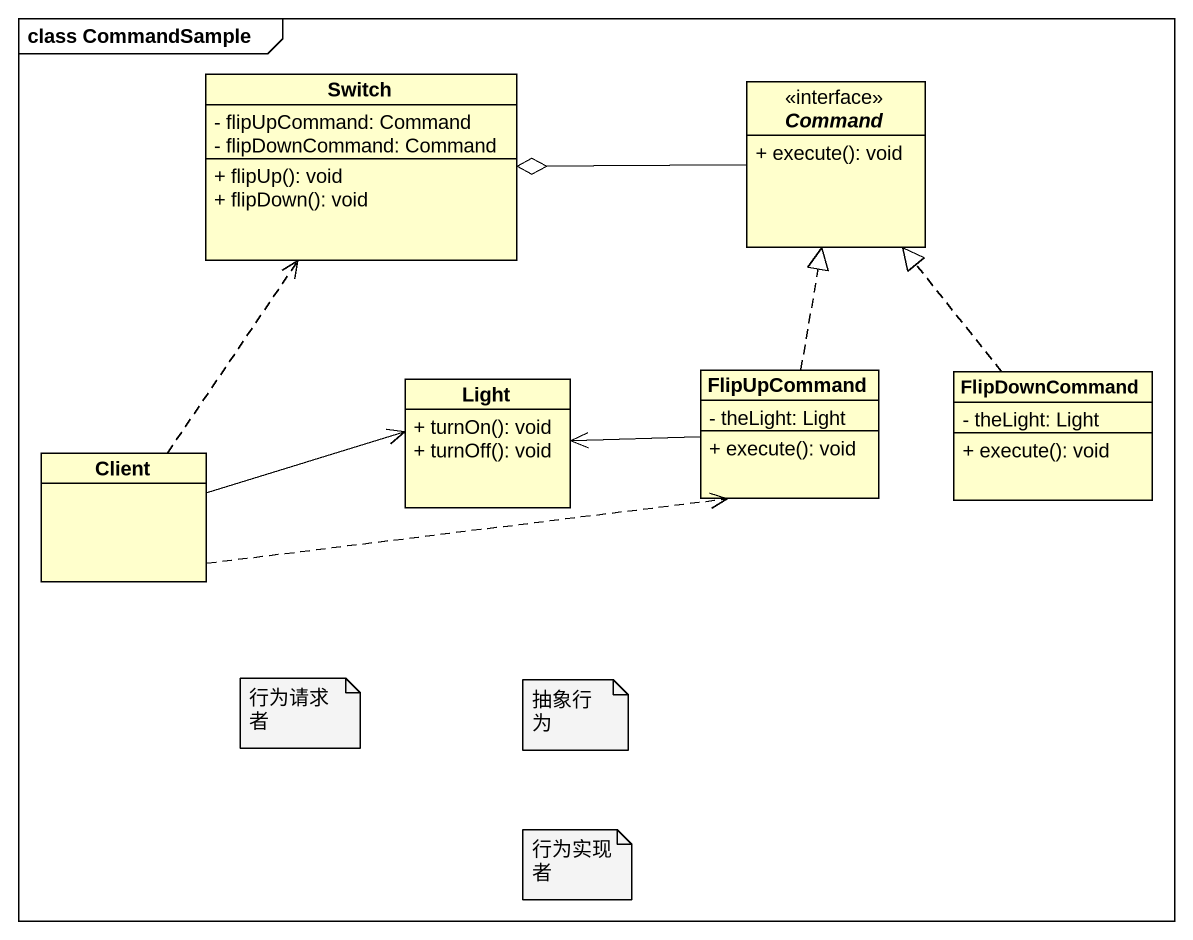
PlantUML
@startuml
mainframe class CommandSample
hide circle
hide empty members
skinparam classAttributeIconSize 0
class Switch {
  - flipUpCommand: Command
  - flipDownCommand: Command
  + flipUp(): void
  + flipDown(): void
}
interface Command <<interface>> {
  + execute(): void
}
class Light {
  + turnOn(): void
  + turnOff(): void
}
class FlipUpCommand {
  - theLight: Light
  + execute(): void
}
class FlipDownCommand {
  - theLight: Light
  + execute(): void
}
class Client
Command -left-o Switch
FlipUpCommand .up.|> Command
FlipUpCommand -left-> Light
FlipDownCommand .up.|> Command
Client .up.> Switch
Client -right-> Light
Client .right.> FlipUpCommand
note as N1
  行为请求者
end note
note as N2
  抽象行为
end note
note as N3
  行为实现者
end note
@enduml
